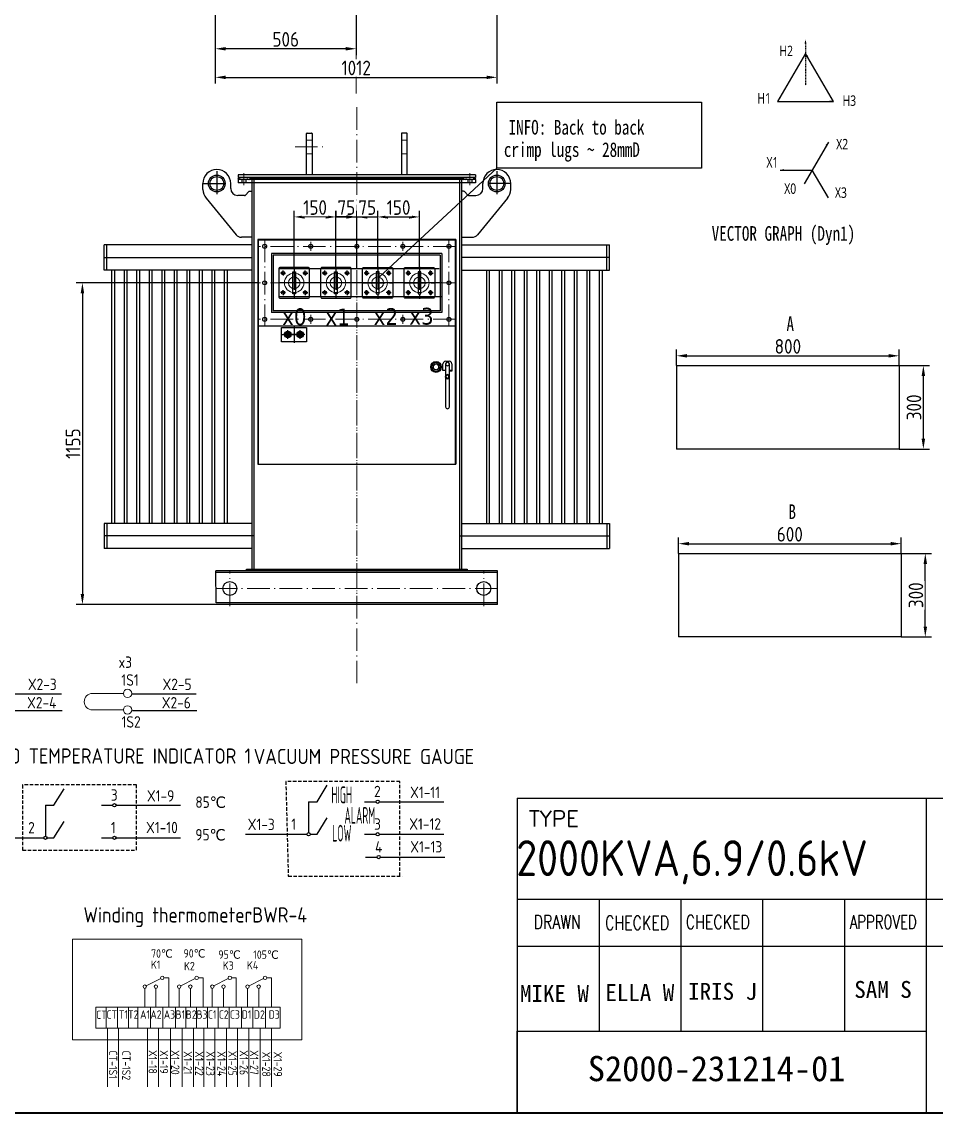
# Model space of a CAD drawing. Header units: millimetres. Extents: x 834 to 15818, y 1166 to 7882.
# Drawn here: x 4933 to 8219, y 1411 to 5334 of the extents above; entities that cross this region are included whole.
import ezdxf

# ---------------------------------------------------------------- set-up
doc = ezdxf.new("R2010")
doc.units = ezdxf.units.MM
doc.header["$LTSCALE"] = 13
for name, pattern in [('4 点画线', [9, 6.25, -1.25, 0.25, -1.25]), ('ACAD_ISO03W100', [1.18, 0.47, -0.71]), ('AM_ISO08W050x2', [9, 6, -0.75, 1.5, -0.75]), ('CENTER', [50.8, 31.75, -6.35, 6.35, -6.35]), ('CENTERX2', [101.6, 63.5, -12.7, 12.7, -12.7]), ('HIDDEN', [9.525, 6.35, -3.175])]:
    doc.linetypes.add(name, pattern=pattern)
doc.layers.get('0').update_dxf_attribs({"color": 1, "linetype": 'CENTER'})
for name, color, linetype in [('1', 4, 'Continuous'), ('2', 3, 'Continuous'), ('3中心线层', 1, 'CENTER'), ('4', 2, 'HIDDEN'), ('粗实线', 4, 'Continuous')]:
    doc.layers.add(name, color=color, linetype=linetype)
for name, color, linetype, lineweight in [('2-0.13', 3, 'Continuous', 13), ('2细实线', 3, 'Continuous', 20), ('AM_7', 1, 'CENTERX2', 25), ('标注、文本', 3, 'Continuous', 25), ('铁心', 3, 'Continuous', 0)]:
    doc.layers.add(name, color=color, linetype=linetype, lineweight=lineweight)
doc.styles.add('11', font='')
doc.styles.add('FangSong_GB2312_txtstyle_21468.89_0_021468.8897', font='', dxfattribs={"height": 21468.889743})
doc.styles.add('ROMANS', font='romans.shx', dxfattribs={"bigfont": 'whgtxt.shx'})
doc.styles.get("Standard").update_dxf_attribs({"font": 'gbenor.shx', "bigfont": 'gbcbig.shx'})
doc.styles.add('Tahoma_txtstyle_30.40_0_0', font='tahoma.ttf')
doc.styles.add('宋体', font='', dxfattribs={"width": 0.6})
doc.styles.get('11').set_extended_font_data('FangSong_GB2312')
doc.styles.get('FangSong_GB2312_txtstyle_21468.89_0_021468.8897').set_extended_font_data('FangSong_GB2312')
doc.styles.get('宋体').set_extended_font_data('Microsoft YaHei')
doc.dimstyles.new('丁晓菲', dxfattribs={"dimscale": 15, "dimtxt": 3.5, "dimasz": 2.5, "dimexe": 1.5, "dimexo": 0, "dimgap": 0.5, "dimtad": 1, "dimtoh": 1, "dimtxsty": 'Standard', "dimcen": 2.5, "dimclrd": 3, "dimclre": 3, "dimclrt": 2, "dimadec": 0, "dimazin": 0, "dimtfac": 1, "dimtmove": 0, "dimatfit": 2, "dimfxl": 1.5, "dimarcsym": 0})

# ---------------------------------------------------------------- blocks, each defined once
blk = doc.blocks.new('1256522263')
at = {"layer": '1', "ltscale": 4}
for p, q in [((91628.1, -185969.1), (91628.1, -185879.1)), ((92160.1, -185879.1), (91628.1, -185879.1)), ((91638.1, -185969.1), (91638.1, -185879.1)), ((92160.1, -185969.1), (91628.1, -185969.1)), ((92160.1, -186879.1), (91628.1, -186879.1)), ((91628.1, -186879.1), (91628.1, -186969.1)), ((91638.1, -186879.1), (91638.1, -186969.1)), ((92160.1, -186969.1), (91628.1, -186969.1))]:
    blk.add_line(p, q, dxfattribs=at)
at = {"layer": '1'}
for p, q in [((91655.1, -185969.1), (91655.1, -186879.1)), ((91665.1, -185969.1), (91665.1, -186879.1)), ((91700.1, -185969.1), (91700.1, -186879.1)), ((91710.1, -185969.1), (91710.1, -186879.1)), ((91745.1, -185969.1), (91745.1, -186879.1)), ((91755.1, -185969.1), (91755.1, -186879.1)), ((91790.1, -185969.1), (91790.1, -186879.1)), ((91800.1, -185969.1), (91800.1, -186879.1)), ((91835.1, -185969.1), (91835.1, -186879.1)), ((91845.1, -185969.1), (91845.1, -186879.1)), ((91880.1, -185969.1), (91880.1, -186879.1)), ((91890.1, -185969.1), (91890.1, -186879.1)), ((91925.1, -185969.1), (91925.1, -186879.1)), ((91935.1, -185969.1), (91935.1, -186879.1)), ((91970.1, -185969.1), (91970.1, -186879.1)), ((91980.1, -185969.1), (91980.1, -186879.1)), ((92015.1, -185969.1), (92015.1, -186879.1)), ((92025.1, -185969.1), (92025.1, -186879.1)), ((92060.1, -185969.1), (92060.1, -186879.1)), ((92070.1, -185969.1), (92070.1, -186879.1))]:
    blk.add_line(p, q, dxfattribs=at)
at = {"layer": '3中心线层', "ltscale": 40}
for p, q in [((91628.1, -185924.1), (92160.1, -185924.1)), ((92166.1, -186924.1), (91628.1, -186924.1))]:
    blk.add_line(p, q, dxfattribs=at)
blk = doc.blocks.new('A$C4C322069')
at = {"layer": '1', "color": 1, "linetype": 'CENTERX2', "lineweight": -3, "ltscale": 0.1}
for p, q in [((56.8, 114.3), (56.8, 0)), ((113.5, 57.2), (0, 57.2))]:
    blk.add_line(p, q, dxfattribs=at)
at = {"layer": '2细实线', "ltscale": 2}
for radius in [35, 21]:
    blk.add_circle((56.8, 57.2), radius, dxfattribs=at)
at = {"layer": 'AM_7', "linetype": 'AM_ISO08W050x2', "ltscale": 5}
for p, q in [((16.8, 92.2), (7.8, 92.2)), ((16.8, 92.2), (16.8, 101.2)), ((16.8, 92.2), (25.8, 92.2)), ((16.8, 92.2), (16.8, 83.2)), ((96.8, 92.2), (87.8, 92.2)), ((96.8, 92.2), (96.8, 101.2)), ((96.8, 92.2), (96.8, 83.2)), ((96.8, 92.2), (105.8, 92.2)), ((16.8, 22.2), (7.8, 22.2)), ((18.8, 22.2), (9.8, 22.2)), ((16.8, 22.2), (16.8, 31.2)), ((16.8, 22.2), (25.8, 22.2)), ((16.8, 22.2), (16.8, 13.2)), ((96.8, 22.2), (87.8, 22.2)), ((96.8, 22.2), (96.8, 31.2)), ((96.8, 22.2), (105.8, 22.2)), ((96.8, 22.2), (96.8, 13.2))]:
    blk.add_line(p, q, dxfattribs=at)
at = {"layer": '标注、文本'}
blk.add_lwpolyline([(51.8, 97.2), (61.8, 97.2), (61.8, 17.2), (51.8, 17.2)], close=True, dxfattribs=at)
at = {"layer": '粗实线', "ltscale": 5}
blk.add_lwpolyline([(6.8, 2.2), (106.8, 2.2, 0.414214), (111.8, 7.2), (111.8, 107.2, 0.414214), (106.8, 112.2), (6.8, 112.2, 0.414214), (1.8, 107.2), (1.8, 7.2, 0.414214)], format="xyb", close=True, dxfattribs=at)
for centre in [(16.8, 92.2), (96.8, 92.2), (16.8, 22.2), (96.8, 22.2)]:
    blk.add_circle(centre, 6, dxfattribs=at)
blk = doc.blocks.new('A$C3970166B')
at = {"layer": '标注、文本', "color": 4, "lineweight": 30}
for points in [[(20.3, 13.5), (18.6, 16.9), (16.1, 19.5), (12.7, 20.3), (9.3, 19.5), (6.8, 16.9), (5.1, 13.5), (6.8, 9.3), (9.3, 6.8), (12.7, 5.9), (16.1, 6.8), (18.6, 9.3)], [(19.5, 16.9), (12.7, 20.3), (5.9, 16.9), (5.9, 9.3), (12.7, 5.9), (19.5, 9.3)]]:
    blk.add_lwpolyline(points, close=True, dxfattribs=at)
for major_axis, ratio in [((0, 13.1), 0.967742), ((-11, 0), 0.961538)]:
    blk.add_ellipse((12.7, 13.1), major_axis=major_axis, ratio=ratio, start_param=0, end_param=6.283185, dxfattribs=at)
blk = doc.blocks.new('A$C33D96195')
at = {"layer": '标注、文本', "color": 4, "lineweight": 30}
for points in [[(30.5, 150.8), (27.9, 155.9), (24.1, 159.7), (19, 161), (14, 159.7), (10.2, 155.9), (7.6, 150.8), (10.2, 144.5), (14, 140.7), (19, 139.4), (24.1, 140.7), (27.9, 144.5)], [(29.2, 155.9), (19, 161), (8.9, 155.9), (8.9, 144.5), (19, 139.4), (29.2, 144.5)], [(67.3, 115.6), (66, 120.7), (59.7, 123.2), (54.6, 120.7), (52.1, 115.6), (54.6, 109.2), (59.7, 108), (66, 109.2)], [(66, 115.6), (63.5, 119.4), (59.7, 120.7), (55.9, 119.4), (54.6, 115.6), (55.9, 111.8), (59.7, 109.2), (63.5, 111.8)]]:
    blk.add_lwpolyline(points, close=True, dxfattribs=at)
for points in [[(54.6, 171.4), (49.5, 170.2), (45.7, 166.4), (43.2, 161.3)], [(53.3, 137.2), (43.2, 137.2), (43.2, 161.3)], [(67.3, 6.4), (67.3, 161.3), (64.8, 165.1), (59.7, 167.6), (55.9, 165.1), (53.3, 161.3), (55.9, 156.2), (59.7, 153.7), (64.8, 156.2), (67.3, 161.3)], [(53.3, 161.3), (53.3, 6.4)], [(54.6, 171.4), (66, 171.4)], [(76.2, 161.3), (74.9, 166.4), (71.1, 170.2), (66, 171.4)], [(76.2, 161.3), (76.2, 137.2), (66, 137.2), (76.2, 137.2), (76.2, 134.6), (66, 134.6)], [(53.3, 6.4), (55.9, 2.5), (59.7, 0), (64.8, 2.5), (67.3, 6.4)]]:
    blk.add_lwpolyline(points, dxfattribs=at)
for major_axis, ratio in [((0, 19.7), 0.967742), ((-16.5, 0), 0.961538)]:
    blk.add_ellipse((19, 150.2), major_axis=major_axis, ratio=ratio, start_param=0, end_param=6.283185, dxfattribs=at)
at = {"layer": '标注、文本', "xscale": 1.5, "yscale": 1.5, "zscale": 1.5}
blk.add_blockref('A$C3970166B', (0, 130.5), dxfattribs=at)
blk = doc.blocks.new('*D801')
at = {"layer": 'Defpoints', "color": 0, "transparency": 16777216}
for p in [(5628.6, 5359.7), (6134.6, 5359.7), (5628.6, 5237.4)]:
    blk.add_point(p, dxfattribs=at)
at = {"layer": '标注、文本', "color": 3, "lineweight": -2, "transparency": 16777216}
for p, q in [((5628.6, 5359.7), (5628.6, 5214.9)), ((6134.6, 5359.7), (6134.6, 5214.9)), ((6097.1, 5237.4), (5666.1, 5237.4))]:
    blk.add_line(p, q, dxfattribs=at)
at = {"layer": '标注、文本', "color": 3, "transparency": 16777216}
for points in [[(5666.1, 5243.6), (5666.1, 5231.1), (5628.6, 5237.4)], [(6097.1, 5243.6), (6097.1, 5231.1), (6134.6, 5237.4)]]:
    blk.add_solid(points, dxfattribs=at)
at = {"layer": '标注、文本', "color": 2, "transparency": 16777216, "insert": (5881.6, 5271.1), "char_height": 52.5, "attachment_point": 5, "bg_fill": 3, "box_fill_scale": 1.1, "bg_fill_color": 256, "bg_fill_true_color": 13158600, "bg_fill_transparency": 0}
blk.add_mtext('506', dxfattribs=at)
blk = doc.blocks.new('*D802')
at = {"layer": 'Defpoints', "color": 0, "transparency": 16777216}
for p in [(5628.6, 5359.7), (6640.6, 5359.7), (6640.6, 5134.7)]:
    blk.add_point(p, dxfattribs=at)
at = {"layer": '标注、文本', "color": 3, "lineweight": -2, "transparency": 16777216}
for p, q in [((5628.6, 5359.7), (5628.6, 5112.2)), ((6640.6, 5359.7), (6640.6, 5112.2)), ((5666.1, 5134.7), (6603.1, 5134.7))]:
    blk.add_line(p, q, dxfattribs=at)
at = {"layer": '标注、文本', "color": 3, "transparency": 16777216}
for points in [[(5666.1, 5140.9), (5666.1, 5128.4), (5628.6, 5134.7)], [(6603.1, 5140.9), (6603.1, 5128.4), (6640.6, 5134.7)]]:
    blk.add_solid(points, dxfattribs=at)
at = {"layer": '标注、文本', "color": 2, "transparency": 16777216, "insert": (6134.6, 5168.4), "char_height": 52.5, "attachment_point": 5, "bg_fill": 3, "box_fill_scale": 1.1, "bg_fill_color": 256, "bg_fill_true_color": 13158600, "bg_fill_transparency": 0}
blk.add_mtext('1012', dxfattribs=at)
blk = doc.blocks.new('*D819')
at = {"layer": 'Defpoints', "color": 0, "transparency": 16777216}
for p in [(5783, 4396.6), (5151.1, 3241.5), (5783, 3241.5)]:
    blk.add_point(p, dxfattribs=at)
at = {"layer": '标注、文本', "color": 3, "lineweight": -2, "transparency": 16777216}
for p, q in [((5783, 4396.6), (5128.6, 4396.6)), ((5151.1, 4359.1), (5151.1, 3279)), ((5783, 3241.5), (5128.6, 3241.5))]:
    blk.add_line(p, q, dxfattribs=at)
at = {"layer": '标注、文本', "color": 3, "transparency": 16777216}
for points in [[(5144.9, 4359.1), (5157.4, 4359.1), (5151.1, 4396.6)], [(5144.9, 3279), (5157.4, 3279), (5151.1, 3241.5)]]:
    blk.add_solid(points, dxfattribs=at)
at = {"layer": '标注、文本', "color": 2, "transparency": 16777216, "insert": (5117.4, 3819), "char_height": 52.5, "attachment_point": 5, "rotation": 90, "bg_fill": 3, "box_fill_scale": 1.1, "bg_fill_color": 256, "bg_fill_true_color": 13158600, "bg_fill_transparency": 0}
blk.add_mtext('1155', dxfattribs=at)
blk = doc.blocks.new('*D820')
at = {"layer": 'Defpoints', "color": 0, "transparency": 16777216}
for p in [(6062, 4453.7), (6137, 4453.7)]:
    blk.add_point(p, dxfattribs=at)
at = {"layer": '标注、文本', "color": 3, "lineweight": -2, "transparency": 16777216}
for p, q in [((6024.5, 4633.3), (5987, 4633.3)), ((6062, 4453.7), (6062, 4655.8)), ((6062, 4633.3), (6137, 4633.3)), ((6137, 4453.7), (6137, 4655.8)), ((6174.5, 4633.3), (6212, 4633.3))]:
    blk.add_line(p, q, dxfattribs=at)
at = {"layer": '标注、文本', "color": 3, "transparency": 16777216}
for points in [[(6024.5, 4639.6), (6024.5, 4627.1), (6062, 4633.3)], [(6174.5, 4639.6), (6174.5, 4627.1), (6137, 4633.3)]]:
    blk.add_solid(points, dxfattribs=at)
at = {"layer": '标注、文本', "color": 2, "transparency": 16777216, "insert": (6099.5, 4667.1), "char_height": 52.5, "attachment_point": 5, "bg_fill": 3, "box_fill_scale": 1.1, "bg_fill_color": 256, "bg_fill_true_color": 13158600, "bg_fill_transparency": 0}
blk.add_mtext('75', dxfattribs=at)
at = {"layer": 'Defpoints', "color": 0, "transparency": 16777216}
blk.add_point((6137, 4633.3), dxfattribs=at)
blk = doc.blocks.new('*D821')
at = {"layer": 'Defpoints', "color": 0, "transparency": 16777216}
for p in [(5912, 4633.3), (5912, 4451.6), (6062, 4451.6)]:
    blk.add_point(p, dxfattribs=at)
at = {"layer": '标注、文本', "color": 3, "lineweight": -2, "transparency": 16777216}
for p, q in [((5912, 4451.6), (5912, 4655.8)), ((6024.5, 4633.3), (5949.5, 4633.3)), ((6062, 4451.6), (6062, 4655.8))]:
    blk.add_line(p, q, dxfattribs=at)
at = {"layer": '标注、文本', "color": 3, "transparency": 16777216}
for points in [[(5949.5, 4639.6), (5949.5, 4627.1), (5912, 4633.3)], [(6024.5, 4639.6), (6024.5, 4627.1), (6062, 4633.3)]]:
    blk.add_solid(points, dxfattribs=at)
at = {"layer": '标注、文本', "color": 2, "transparency": 16777216, "insert": (5987, 4667.1), "char_height": 52.5, "attachment_point": 5, "bg_fill": 3, "box_fill_scale": 1.1, "bg_fill_color": 256, "bg_fill_true_color": 13158600, "bg_fill_transparency": 0}
blk.add_mtext('150', dxfattribs=at)
blk = doc.blocks.new('*D822')
at = {"layer": 'Defpoints', "color": 0, "transparency": 16777216}
for p in [(6137, 4446.6), (6212, 4446.6)]:
    blk.add_point(p, dxfattribs=at)
at = {"layer": '标注、文本', "color": 3, "lineweight": -2, "transparency": 16777216}
for p, q in [((6099.5, 4633.3), (6062, 4633.3)), ((6137, 4446.6), (6137, 4655.8)), ((6137, 4633.3), (6212, 4633.3)), ((6212, 4446.6), (6212, 4655.8)), ((6249.5, 4633.3), (6287, 4633.3))]:
    blk.add_line(p, q, dxfattribs=at)
at = {"layer": '标注、文本', "color": 3, "transparency": 16777216}
for points in [[(6099.5, 4639.6), (6099.5, 4627.1), (6137, 4633.3)], [(6249.5, 4639.6), (6249.5, 4627.1), (6212, 4633.3)]]:
    blk.add_solid(points, dxfattribs=at)
at = {"layer": '标注、文本', "color": 2, "transparency": 16777216, "insert": (6174.5, 4667.1), "char_height": 52.5, "attachment_point": 5, "bg_fill": 3, "box_fill_scale": 1.1, "bg_fill_color": 256, "bg_fill_true_color": 13158600, "bg_fill_transparency": 0}
blk.add_mtext('75', dxfattribs=at)
at = {"layer": 'Defpoints', "color": 0, "transparency": 16777216}
blk.add_point((6212, 4633.3), dxfattribs=at)
blk = doc.blocks.new('*D823')
at = {"layer": 'Defpoints', "color": 0, "transparency": 16777216}
for p in [(6362, 4633.3), (6212, 4451.6), (6362, 4451.6)]:
    blk.add_point(p, dxfattribs=at)
at = {"layer": '标注、文本', "color": 3, "lineweight": -2, "transparency": 16777216}
for p, q in [((6212, 4451.6), (6212, 4655.8)), ((6249.5, 4633.3), (6324.5, 4633.3)), ((6362, 4451.6), (6362, 4655.8))]:
    blk.add_line(p, q, dxfattribs=at)
at = {"layer": '标注、文本', "color": 3, "transparency": 16777216}
for points in [[(6249.5, 4639.6), (6249.5, 4627.1), (6212, 4633.3)], [(6324.5, 4639.6), (6324.5, 4627.1), (6362, 4633.3)]]:
    blk.add_solid(points, dxfattribs=at)
at = {"layer": '标注、文本', "color": 2, "transparency": 16777216, "insert": (6287, 4667.1), "char_height": 52.5, "attachment_point": 5, "bg_fill": 3, "box_fill_scale": 1.1, "bg_fill_color": 256, "bg_fill_true_color": 13158600, "bg_fill_transparency": 0}
blk.add_mtext('150', dxfattribs=at)
blk = doc.blocks.new('*D833')
at = {"layer": 'Defpoints', "color": 0, "transparency": 16777216}
for p in [(8085.8, 4099.4), (8172.6, 4099.4), (8085.8, 3799.4)]:
    blk.add_point(p, dxfattribs=at)
at = {"layer": '标注、文本', "color": 3, "lineweight": -2, "transparency": 16777216}
for p, q in [((8085.8, 4099.4), (8195.1, 4099.4)), ((8172.6, 3836.9), (8172.6, 4061.9)), ((8085.8, 3799.4), (8195.1, 3799.4))]:
    blk.add_line(p, q, dxfattribs=at)
at = {"layer": '标注、文本', "color": 3, "transparency": 16777216}
for points in [[(8166.3, 4061.9), (8178.8, 4061.9), (8172.6, 4099.4)], [(8166.3, 3836.9), (8178.8, 3836.9), (8172.6, 3799.4)]]:
    blk.add_solid(points, dxfattribs=at)
at = {"layer": '标注、文本', "color": 2, "transparency": 16777216, "insert": (8138.8, 3949.4), "char_height": 52.5, "attachment_point": 5, "rotation": 90, "bg_fill": 3, "box_fill_scale": 1.1, "bg_fill_color": 256, "bg_fill_true_color": 13158600, "bg_fill_transparency": 0}
blk.add_mtext('300', dxfattribs=at)
blk = doc.blocks.new('*D834')
at = {"layer": 'Defpoints', "color": 0, "transparency": 16777216}
for p in [(8085.8, 4134.5), (7285.8, 4099.4), (8085.8, 4099.4)]:
    blk.add_point(p, dxfattribs=at)
at = {"layer": '标注、文本', "color": 3, "lineweight": -2, "transparency": 16777216}
for p, q in [((7285.8, 4099.4), (7285.8, 4157)), ((7323.3, 4134.5), (8048.3, 4134.5)), ((8085.8, 4099.4), (8085.8, 4157))]:
    blk.add_line(p, q, dxfattribs=at)
at = {"layer": '标注、文本', "color": 3, "transparency": 16777216}
for points in [[(7323.3, 4140.8), (7323.3, 4128.3), (7285.8, 4134.5)], [(8048.3, 4140.8), (8048.3, 4128.3), (8085.8, 4134.5)]]:
    blk.add_solid(points, dxfattribs=at)
at = {"layer": '标注、文本', "color": 2, "transparency": 16777216, "insert": (7685.8, 4168.3), "char_height": 52.5, "attachment_point": 5, "bg_fill": 3, "box_fill_scale": 1.1, "bg_fill_color": 256, "bg_fill_true_color": 13158600, "bg_fill_transparency": 0}
blk.add_mtext('800', dxfattribs=at)
blk = doc.blocks.new('*D835')
at = {"layer": 'Defpoints', "color": 0, "transparency": 16777216}
for p in [(8092.7, 3424.5), (8179.5, 3424.5), (8092.7, 3124.5)]:
    blk.add_point(p, dxfattribs=at)
at = {"layer": '标注、文本', "color": 3, "lineweight": -2, "transparency": 16777216}
for p, q in [((8092.7, 3424.5), (8202, 3424.5)), ((8179.5, 3162), (8179.5, 3387)), ((8092.7, 3124.5), (8202, 3124.5))]:
    blk.add_line(p, q, dxfattribs=at)
at = {"layer": '标注、文本', "color": 3, "transparency": 16777216}
for points in [[(8173.3, 3387), (8185.8, 3387), (8179.5, 3424.5)], [(8173.3, 3162), (8185.8, 3162), (8179.5, 3124.5)]]:
    blk.add_solid(points, dxfattribs=at)
at = {"layer": '标注、文本', "color": 2, "transparency": 16777216, "insert": (8145.8, 3274.5), "char_height": 52.5, "attachment_point": 5, "rotation": 90, "bg_fill": 3, "box_fill_scale": 1.1, "bg_fill_color": 256, "bg_fill_true_color": 13158600, "bg_fill_transparency": 0}
blk.add_mtext('300', dxfattribs=at)
blk = doc.blocks.new('*D836')
at = {"layer": 'Defpoints', "color": 0, "transparency": 16777216}
for p in [(8092.7, 3459.6), (7292.7, 3424.5), (8092.7, 3424.5)]:
    blk.add_point(p, dxfattribs=at)
at = {"layer": '标注、文本', "color": 3, "lineweight": -2, "transparency": 16777216}
for p, q in [((7292.7, 3424.5), (7292.7, 3482.1)), ((7330.2, 3459.6), (8055.2, 3459.6)), ((8092.7, 3424.5), (8092.7, 3482.1))]:
    blk.add_line(p, q, dxfattribs=at)
at = {"layer": '标注、文本', "color": 3, "transparency": 16777216}
for points in [[(7330.2, 3465.9), (7330.2, 3453.4), (7292.7, 3459.6)], [(8055.2, 3465.9), (8055.2, 3453.4), (8092.7, 3459.6)]]:
    blk.add_solid(points, dxfattribs=at)
at = {"layer": '标注、文本', "color": 2, "transparency": 16777216, "insert": (7692.7, 3493.4), "char_height": 52.5, "attachment_point": 5, "bg_fill": 3, "box_fill_scale": 1.1, "bg_fill_color": 256, "bg_fill_true_color": 13158600, "bg_fill_transparency": 0}
blk.add_mtext('600', dxfattribs=at)

msp = doc.modelspace()

# ---------------------------------------------------------------- linework, layer by layer
at = {"layer": '1'}
for p, q in [((5956.463, 4784.566), (5956.463, 4932.566)), ((5958.463, 4934.566), (5974.463, 4934.566)), ((5976.463, 4932.566), (5976.463, 4784.566)), ((6297.463, 4932.566), (6297.463, 4784.566)), ((6315.463, 4934.566), (6299.463, 4934.566)), ((6317.463, 4784.566), (6317.463, 4932.566)), ((5889.091, 4220.692), (5880.495, 4215.729)), ((5880.495, 4215.729), (5880.495, 4205.804)), ((5880.495, 4205.804), (5889.091, 4200.842)), ((5897.686, 4215.729), (5889.091, 4220.692)), ((5889.091, 4200.842), (5897.686, 4205.804)), ((5897.686, 4205.804), (5897.686, 4215.729)), ((5933.591, 4220.692), (5924.995, 4215.729)), ((5924.995, 4215.729), (5924.995, 4205.804)), ((5924.995, 4205.804), (5933.591, 4200.842)), ((5942.186, 4215.729), (5933.591, 4220.692)), ((5933.591, 4200.842), (5942.186, 4205.804)), ((5942.186, 4205.804), (5942.186, 4215.729))]:
    msp.add_line(p, q, dxfattribs=at)
at = {"layer": '1', "color": 1, "linetype": 'CENTERX2', "lineweight": -3, "ltscale": 0.1}
for p, q in [((5633.963, 4797.411), (5633.963, 4709.47)), ((6639.963, 4797.411), (6639.963, 4709.47)), ((5583.963, 4753.441), (5683.963, 4753.441)), ((6689.963, 4753.441), (6589.963, 4753.441)), ((5911.341, 4240.905), (5911.341, 4180.629)), ((5865.018, 4210.767), (5957.663, 4210.767)), ((5950.466, 4210.767), (5872.216, 4210.767)), ((5880.791, 4210.767), (5897.391, 4210.767)), ((5889.091, 4195.267), (5889.091, 4226.267)), ((5889.091, 4219.067), (5889.091, 4202.467)), ((5889.341, 4200.759), (5889.341, 4220.775)), ((5925.291, 4210.767), (5941.891, 4210.767)), ((5933.341, 4200.759), (5933.341, 4220.775)), ((5933.591, 4195.267), (5933.591, 4226.267)), ((5933.591, 4219.067), (5933.591, 4202.467))]:
    msp.add_line(p, q, dxfattribs=at)
at = {"layer": '1', "const_width": 7.914}
msp.add_lwpolyline([(1422.069, 1414.536), (10105.029, 1414.536), (10105.029, 7655.413), (1422.069, 7655.413), (1422.069, 1414.536)], dxfattribs=at)
at = {"layer": '1'}
for centre, radius in [((5889.091, 4210.767), 12), ((5889.091, 4210.767), 8.595), ((5889.091, 4210.767), 6), ((5933.591, 4210.767), 12), ((5933.591, 4210.767), 8.595), ((5933.591, 4210.767), 6)]:
    msp.add_circle(centre, radius, dxfattribs=at)
for centre, start, end in [((5958.463, 4932.566), 90, 180), ((5974.463, 4932.566), 0, 90), ((6299.463, 4932.566), 90, 180), ((6315.463, 4932.566), 0, 90)]:
    msp.add_arc(centre, 2, start, end, dxfattribs=at)
at = {"layer": '2', "color": 3, "ltscale": 0.15}
for p, q in [((4844.454, 2920.756), (5076.11, 2920.756)), ((5328.314, 2920.756), (5559.97, 2920.756)), ((4846.731, 2861.061), (5078.387, 2861.061)), ((5330.591, 2861.061), (5562.247, 2861.061)), ((5994.24, 2532.808), (6030.917, 2591.859)), ((5048.566, 2520.13), (5085.244, 2579.18)), ((5018.25, 2520.13), (5048.566, 2520.13)), ((5018.25, 2520.13), (5018.25, 2408.98)), ((5024.1, 2520.13), (5048.566, 2520.13)), ((5024.1, 2520.13), (5048.566, 2520.13)), ((5219.208, 2520.13), (5260.44, 2520.13)), ((5272.14, 2520.13), (5503.796, 2520.13)), ((5963.923, 2532.808), (5994.24, 2532.808)), ((5963.923, 2532.808), (5963.923, 2421.658)), ((5969.773, 2532.808), (5994.24, 2532.808)), ((5969.773, 2532.808), (5994.24, 2532.808)), ((6164.881, 2532.808), (6206.113, 2532.808)), ((6217.813, 2532.808), (6449.469, 2532.808)), ((5994.24, 2415.808), (6030.917, 2474.859)), ((5048.566, 2403.13), (5085.244, 2462.18)), ((4791.051, 2403.13), (5012.4, 2403.13)), ((5024.1, 2403.13), (5048.566, 2403.13)), ((5024.1, 2403.13), (5048.566, 2403.13)), ((5219.208, 2403.13), (5260.44, 2403.13)), ((5272.14, 2403.13), (5503.796, 2403.13)), ((5736.724, 2415.808), (5958.073, 2415.808)), ((5969.773, 2415.808), (5994.24, 2415.808)), ((5969.773, 2415.808), (5994.24, 2415.808)), ((6164.881, 2415.808), (6206.113, 2415.808)), ((6217.813, 2415.808), (6449.469, 2415.808)), ((6168.531, 2333.732), (6209.764, 2333.732)), ((6221.464, 2333.732), (6453.12, 2333.732))]:
    msp.add_line(p, q, dxfattribs=at)
at = {"layer": '2'}
for p, q in [((6713.247, 2545.13), (10105.029, 2545.13)), ((6713.247, 2545.13), (6713.247, 1414.536)), ((8183.019, 2545.13), (8183.019, 1414.536)), ((6713.247, 2183.34), (10105.029, 2183.34)), ((7007.202, 2183.34), (7007.202, 1709.22)), ((7301.156, 2183.34), (7301.156, 1709.22)), ((7595.111, 2183.34), (7595.111, 1709.22)), ((7889.065, 2183.34), (7889.065, 1709.22)), ((6713.247, 2013.751), (8183.019, 2013.751)), ((8183.019, 2013.751), (10105.029, 2013.751)), ((6713.247, 1709.22), (8183.019, 1709.22)), ((6713.247, 1415.266), (6713.247, 1709.22))]:
    msp.add_line(p, q, dxfattribs=at)
for points in [[(7749.16, 5270.068, 0, 6.935, 0), (7749.16, 5256.199, 6.935, 6.935, 0)], [(7749.16, 5220.888, 0, 6.935, 0), (7756.095, 5208.877, 6.935, 6.935, 0)], [(7649.066, 5047.52, 0, 6.935, 0), (7656.001, 5059.531, 6.935, 6.935, 0)], [(7831.207, 4901.821, 0, 6.935, 0), (7824.272, 4889.81, 6.935, 6.935, 0)], [(7657.839, 4801.727, 0, 6.935, 0), (7671.708, 4801.727, 6.935, 6.935, 0)], [(7831.207, 4701.633, 0, 6.935, 0), (7824.272, 4713.644, 6.935, 6.935, 0)]]:
    msp.add_lwpolyline(points, format="xyseb", dxfattribs=at)
msp.add_lwpolyline([(7749.16, 5220.888), (7649.066, 5047.52), (7849.254, 5047.52)], close=True, dxfattribs=at)
at = {"layer": '2', "linetype": 'ACAD_ISO03W100', "ltscale": 0.2}
msp.add_lwpolyline([(7749.16, 5256.199), (7749.16, 5105.309)], dxfattribs=at)
at = {"layer": '2', "linetype": 'Continuous'}
msp.add_lwpolyline([(7849.254, 5047.52), (7835.385, 5047.52)], dxfattribs=at)
at = {"layer": '2'}
for points in [[(7831.207, 4901.821), (7744.523, 4751.68)], [(7657.839, 4801.727), (7773.418, 4801.727)], [(7831.207, 4701.633), (7773.418, 4801.727)]]:
    msp.add_lwpolyline(points, dxfattribs=at)
at = {"layer": '2', "color": 3, "ltscale": 0.15}
for centre in [(5266.29, 2520.13), (6211.963, 2532.808), (5018.25, 2403.13), (5266.29, 2403.13), (5963.923, 2415.808), (6211.963, 2415.808), (6215.614, 2333.732)]:
    msp.add_circle(centre, 5.85, dxfattribs=at)
at = {"layer": '2'}
for centre in [(5889.091, 4210.767), (5933.591, 4210.767)]:
    msp.add_arc(centre, 5.1, 90, 0, dxfattribs=at)
at = {"layer": '2-0.13'}
for centre in [(5313.266, 2921.818), (5313.266, 2862.505)]:
    msp.add_circle(centre, 14.963, dxfattribs=at)
at = {"layer": '4', "ltscale": 0.15}
for p, q in [((5345.85, 2593.101), (4936.35, 2593.101)), ((4936.35, 2593.101), (4936.35, 2359.101)), ((5345.85, 2359.101), (5345.85, 2593.101)), ((6291.523, 2605.779), (5882.023, 2605.779)), ((5882.023, 2605.779), (5890.749, 2265.693)), ((6291.523, 2265.693), (6291.523, 2605.779)), ((4936.35, 2359.101), (5345.85, 2359.101)), ((5890.749, 2265.693), (6291.523, 2265.693)), ((5890.749, 2265.693), (6300.249, 2265.693))]:
    msp.add_line(p, q, dxfattribs=at)
at = {"layer": '标注、文本', "color": 1, "linetype": '4 点画线', "lineweight": 18}
for p, q in [((6134.568, 7145.722), (6134.568, 5076.732)), ((6136.963, 5027.583), (6136.963, 2958.593)), ((5730.963, 4790.479), (5730.963, 4746.897)), ((6542.963, 4790.479), (6542.963, 4746.897)), ((5805.963, 4552.569), (5805.963, 4240.569)), ((6467.963, 4552.569), (6467.963, 4240.569)), ((6492.963, 4527.569), (5780.963, 4527.569)), ((5971.463, 4543.569), (5971.463, 4511.569)), ((6136.963, 4550.569), (6136.963, 3243.566)), ((6136.963, 4543.569), (6136.963, 4511.569)), ((6302.463, 4543.569), (6302.463, 4511.569)), ((6492.963, 4396.569), (5780.963, 4396.569)), ((5971.463, 4249.569), (5971.463, 4281.569)), ((6302.463, 4249.569), (6302.463, 4281.569)), ((6492.963, 4265.569), (5780.963, 4265.569)), ((5680.963, 3235.566), (5680.963, 3361.566)), ((6592.963, 3235.566), (6592.963, 3361.566)), ((6642.963, 3298.566), (5630.963, 3298.566))]:
    msp.add_line(p, q, dxfattribs=at)
at = {"layer": '标注、文本', "color": 1, "linetype": '4 点画线', "lineweight": 20}
for p, q in [((5956.463, 4909.566), (5976.463, 4909.566)), ((6317.463, 4909.566), (6297.463, 4909.566)), ((5914.943, 4884.566), (6014.943, 4884.566)), ((5956.463, 4859.566), (5976.463, 4859.566)), ((6317.463, 4859.566), (6297.463, 4859.566))]:
    msp.add_line(p, q, dxfattribs=at)
at = {"layer": '标注、文本'}
for p, q in [((5633.963, 4803.432), (5633.963, 4803.432)), ((6639.963, 4803.432), (6639.963, 4803.432)), ((6562.963, 4784.566), (5710.963, 4784.566)), ((5710.963, 4784.566), (5710.963, 4774.566)), ((6562.963, 4774.566), (5710.963, 4774.566)), ((6562.963, 4767.566), (5710.963, 4767.566)), ((5710.963, 4767.566), (5710.963, 4755.566)), ((6562.963, 4755.566), (5710.963, 4755.566)), ((5723.963, 4767.566), (5723.963, 4755.566)), ((5737.963, 4767.566), (5737.963, 4755.566)), ((5750.963, 4773.566), (6522.963, 4773.566)), ((5750.963, 4773.566), (6522.963, 4773.566)), ((6516.963, 4767.566), (5750.963, 4767.566)), ((5760.963, 3367.566), (5760.963, 4773.566)), ((5766.963, 4773.566), (5766.963, 3367.566)), ((6506.963, 3367.566), (6506.963, 4773.566)), ((6512.963, 4773.566), (6512.963, 3367.566)), ((6535.963, 4767.566), (6535.963, 4755.566)), ((6549.963, 4767.566), (6549.963, 4755.566)), ((6562.963, 4784.566), (6562.963, 4774.566)), ((6562.963, 4767.566), (6562.963, 4755.566)), ((6492.963, 4552.569), (5780.963, 4552.569)), ((5780.963, 4552.569), (5780.963, 4240.569)), ((5780.963, 4552.569), (5780.963, 3745.566)), ((5780.963, 4552.569), (6492.963, 4552.569)), ((6492.963, 4552.569), (6492.963, 4240.569)), ((6492.963, 4552.569), (6492.963, 3745.566)), ((5782.963, 4550.569), (5782.963, 3745.566)), ((5782.963, 4550.569), (6490.963, 4550.569)), ((6490.963, 4550.569), (6490.963, 3745.566)), ((6442.963, 4502.569), (5830.963, 4502.569)), ((5830.963, 4502.569), (5830.963, 4290.569)), ((5836.963, 4496.569), (5836.963, 4296.569)), ((6436.963, 4496.569), (5836.963, 4496.569)), ((6436.963, 4496.569), (6436.963, 4296.569)), ((6442.963, 4502.569), (6442.963, 4290.569)), ((6432.965, 4446.569), (5857.72, 4446.569)), ((6442.965, 4396.569), (5857.72, 4396.569)), ((6442.965, 4346.569), (5857.72, 4346.569)), ((6442.963, 4290.569), (5830.963, 4290.569)), ((6436.963, 4296.569), (5836.963, 4296.569)), ((6492.963, 4240.569), (5780.963, 4240.569)), ((5780.963, 3745.566), (6492.963, 3745.566)), ((6642.963, 3361.566), (5630.963, 3361.566)), ((5631.665, 3247.525), (5630.963, 3361.566)), ((6642.963, 3355.566), (5630.963, 3355.566)), ((5740.963, 3367.566), (6532.963, 3367.566)), ((5740.963, 3361.566), (5740.963, 3367.566)), ((6532.963, 3367.566), (6532.963, 3361.566)), ((6642.963, 3241.525), (6642.963, 3361.566)), ((6642.963, 3247.525), (5631.665, 3247.525)), ((6642.963, 3241.525), (5631.665, 3241.525))]:
    msp.add_line(p, q, dxfattribs=at)
at = {"layer": '标注、文本', "color": 4, "lineweight": 30}
for p, q in [((5583.963, 4732.435), (5583.963, 4753.432)), ((5683.963, 4735.449), (5683.963, 4753.432)), ((6589.963, 4735.449), (6589.963, 4753.432)), ((6689.963, 4732.435), (6689.963, 4753.432)), ((5733.933, 4710.449), (5708.963, 4710.449)), ((5737.489, 4711.934), (5749.495, 4724.081)), ((5753.051, 4725.566), (5760.963, 4725.566)), ((6520.875, 4725.566), (6512.963, 4725.566)), ((6536.438, 4711.934), (6524.431, 4724.081)), ((6539.993, 4710.449), (6564.963, 4710.449)), ((5595.385, 4700.627), (5703.463, 4569.545)), ((6678.541, 4700.627), (6570.463, 4569.545)), ((5760.79, 4560.449), (5722.752, 4560.449)), ((6513.136, 4560.449), (6551.174, 4560.449))]:
    msp.add_line(p, q, dxfattribs=at)
at = {"layer": '标注、文本', "color": 0, "ltscale": 72.614187}
for p, q in [((7285.79, 4099.384), (8085.79, 4099.384)), ((7285.79, 4099.384), (7285.79, 3799.384)), ((8085.79, 4099.384), (8085.79, 3799.384)), ((8085.79, 3799.384), (7285.79, 3799.384)), ((7292.745, 3424.486), (8092.745, 3424.486)), ((7292.745, 3424.486), (7292.745, 3124.486)), ((8092.745, 3424.486), (8092.745, 3124.486)), ((8092.745, 3124.486), (7292.745, 3124.486))]:
    msp.add_line(p, q, dxfattribs=at)
msp.add_lwpolyline([(6640.001, 5045.55), (7375.512, 5045.55), (7375.512, 4808.403), (6640.001, 4808.403)], close=True, dxfattribs=at)
at = {"layer": '标注、文本', "color": 4, "lineweight": 30}
msp.add_lwpolyline([(5866.841, 4236.267), (5955.841, 4236.267), (5955.841, 4185.267), (5866.841, 4185.267)], close=True, dxfattribs=at)
for centre, radius in [((5633.963, 4753.441), 30), ((5633.963, 4753.191), 25), ((6639.963, 4753.441), 30), ((6639.963, 4753.191), 25), ((5889.341, 4210.767), 7), ((5933.341, 4210.767), 7)]:
    msp.add_circle(centre, radius, dxfattribs=at)
at = {"layer": '标注、文本'}
for centre, radius in [((5713.963, 4770.566), 3), ((6559.963, 4770.566), 3), ((5805.963, 4527.569), 7), ((5971.463, 4527.569), 7), ((6136.963, 4527.569), 7), ((6302.463, 4527.569), 7), ((6467.963, 4527.569), 7), ((5805.963, 4396.569), 7), ((6467.963, 4396.569), 7), ((5805.963, 4265.569), 7), ((5971.463, 4265.569), 7), ((6136.963, 4265.569), 7), ((6302.463, 4265.569), 7), ((6467.963, 4265.569), 7), ((5680.963, 3298.566), 25), ((6592.963, 3298.566), 25)]:
    msp.add_circle(centre, radius, dxfattribs=at)
at = {"layer": '标注、文本', "color": 4, "lineweight": 30}
for centre, radius, start, end in [((5633.963, 4753.432), 50, 90, 180), ((5633.963, 4753.432), 50, 0, 90), ((6639.963, 4753.432), 50, 90, 180), ((6639.963, 4753.432), 50, 0, 90), ((5633.963, 4732.435), 50, 180, 219.505856), ((5708.963, 4735.449), 25, 180, 270), ((5733.933, 4715.449), 5, 270, 315.331906), ((5753.051, 4720.566), 5, 90, 135.331906), ((6520.875, 4720.566), 5, 44.668094, 90), ((6539.993, 4715.449), 5, 224.668094, 270), ((6564.963, 4735.449), 25, 270, 0), ((6639.963, 4732.435), 50, 320.494144, 0), ((5722.752, 4585.449), 25, 219.505856, 270), ((6551.174, 4585.449), 25, 270, 320.494144)]:
    msp.add_arc(centre, radius, start, end, dxfattribs=at)
at = {"layer": '标注、文本'}
for centre, radius, start, end in [((5746.843, 4771.066), 3.5, 90, 270), ((5751.843, 4771.066), 3.5, 270, 90), ((6522.083, 4771.066), 3.5, 90, 270), ((6527.083, 4771.066), 3.5, 270, 90), ((5889.341, 4210.767), 6, 90, 0), ((5933.341, 4210.767), 6, 90, 0)]:
    msp.add_arc(centre, radius, start, end, dxfattribs=at)
at = {"layer": '铁心'}
for p, q in [((5187.144, 2921.818), (5298.303, 2921.818)), ((5187.144, 2862.505), (5298.303, 2862.505)), ((5939.488, 2039.193), (5115.26, 2039.193)), ((5115.26, 2039.193), (5115.26, 1677.674)), ((5939.488, 1677.674), (5939.488, 2039.193)), ((5380.472, 1871.332), (5432.447, 1897.745)), ((5444.212, 1900.246), (5461.039, 1900.246)), ((5461.039, 1900.246), (5461.039, 1794.374)), ((5504.156, 1871.332), (5556.131, 1897.745)), ((5567.896, 1900.246), (5584.723, 1900.246)), ((5584.723, 1900.246), (5584.723, 1794.374)), ((5623.281, 1871.332), (5675.257, 1897.745)), ((5687.021, 1900.246), (5703.848, 1900.246)), ((5703.848, 1900.246), (5703.848, 1794.374)), ((5749.706, 1871.332), (5801.682, 1897.745)), ((5813.446, 1900.246), (5830.273, 1900.246)), ((5830.273, 1900.246), (5830.273, 1794.374)), ((5374.991, 1794.374), (5374.991, 1862.399)), ((5374.991, 1862.399), (5374.991, 1794.374)), ((5415.282, 1862.399), (5415.282, 1794.374)), ((5498.675, 1794.374), (5498.675, 1862.399)), ((5498.675, 1862.399), (5498.675, 1794.374)), ((5538.966, 1862.399), (5538.966, 1794.374)), ((5617.8, 1794.374), (5617.8, 1862.399)), ((5617.8, 1862.399), (5617.8, 1794.374)), ((5658.092, 1862.399), (5658.092, 1794.374)), ((5744.225, 1794.374), (5744.225, 1862.399)), ((5744.225, 1862.399), (5744.225, 1794.374)), ((5784.517, 1862.399), (5784.517, 1794.374)), ((5862.056, 1794.374), (5199.217, 1794.374)), ((5199.217, 1794.374), (5199.217, 1719.614)), ((5236.317, 1794.374), (5236.317, 1719.614)), ((5236.317, 1794.374), (5236.317, 1719.614)), ((5277.221, 1794.374), (5277.221, 1719.614)), ((5316.731, 1794.374), (5316.731, 1719.614)), ((5350.703, 1794.374), (5350.703, 1719.614)), ((5395.169, 1794.374), (5395.169, 1719.614)), ((5440.558, 1794.374), (5440.558, 1719.614)), ((5485.169, 1794.374), (5485.169, 1719.614)), ((5522.248, 1794.374), (5522.248, 1719.614)), ((5560.746, 1794.374), (5560.746, 1719.614)), ((5600.329, 1794.374), (5600.329, 1719.614)), ((5638.757, 1794.374), (5638.757, 1719.614)), ((5677.95, 1794.374), (5677.95, 1719.614)), ((5722.37, 1794.374), (5722.37, 1719.614)), ((5763.315, 1794.374), (5763.315, 1719.614)), ((5808.656, 1794.374), (5808.656, 1719.614)), ((5862.056, 1794.374), (5862.056, 1719.614)), ((5862.056, 1719.614), (5199.217, 1719.614)), ((5241.594, 1719.614), (5241.594, 1508.513)), ((5280.301, 1719.614), (5280.301, 1508.446)), ((5384.773, 1719.614), (5384.773, 1508.446)), ((5424.773, 1719.614), (5424.773, 1508.446)), ((5467.114, 1719.614), (5467.114, 1508.446)), ((5509.179, 1719.614), (5509.179, 1508.446)), ((5549.755, 1719.614), (5549.755, 1508.446)), ((5587.502, 1719.614), (5587.502, 1508.446)), ((5627.378, 1719.614), (5627.378, 1508.446)), ((5668.505, 1719.614), (5668.505, 1508.446)), ((5708.538, 1719.614), (5708.538, 1508.446)), ((5749.22, 1719.614), (5749.22, 1508.446)), ((5790.144, 1719.614), (5790.144, 1508.446)), ((5831.051, 1719.614), (5831.051, 1508.446)), ((5115.26, 1677.674), (5939.488, 1677.674))]:
    msp.add_line(p, q, dxfattribs=at)
msp.add_lwpolyline([(8112.288, 2545.13), (10105.029, 2545.13), (10105.029, 2428.254)], dxfattribs=at)
for centre in [(5438.063, 1900.246), (5561.747, 1900.246), (5680.873, 1900.246), (5807.298, 1900.246), (5374.991, 1868.547), (5415.282, 1868.547), (5498.675, 1868.547), (5538.966, 1868.547), (5617.8, 1868.547), (5658.092, 1868.547), (5744.225, 1868.547), (5784.517, 1868.547)]:
    msp.add_circle(centre, 6.148, dxfattribs=at)
msp.add_arc((5187.144, 2892.161), 29.657, 90, 270, dxfattribs=at)

# ---------------------------------------------------------------- block references
at = {"layer": '标注、文本', "color": 0}
msp.add_blockref('1256522263', (-86399.159, 190411.672), dxfattribs=at)
at = {"layer": '标注、文本', "color": 0, "xscale": -1}
msp.add_blockref('1256522263', (98673.085, 190411.672), dxfattribs=at)
at = {"layer": '标注、文本'}
for name, p in [('A$C4C322069', (5855.192, 4339.399)), ('A$C4C322069', (6005.192, 4339.399)), ('A$C33D96195', (6402.534, 3944.367))]:
    msp.add_blockref(name, p, dxfattribs=at)
at = {"layer": '标注、文本', "xscale": -1}
for p in [(6268.734, 4339.399), (6418.734, 4339.399)]:
    msp.add_blockref('A$C4C322069', p, dxfattribs=at)

# ---------------------------------------------------------------- texts
at = {"color": 4}
msp.add_text('2000KVA,6.9/0.6kV ', height=128.88769, dxfattribs=at).set_placement((6709.803, 2265.76))
at = {"layer": '2'}
for s, height, style, width, p in [('H2', 37.5, '宋体', 0.76, (7655.557, 5210.869)), ('H1', 37.5, '宋体', 0.76, (7576.289, 5040.727)), ('H3', 37.5, '宋体', 0.76, (7882.181, 5032.356)), ('X2', 37.5, '宋体', 0.76, (7859.307, 4875.968)), ('X1', 37.5, '宋体', 0.76, (7608.749, 4810.519)), ('X0', 37.5, '宋体', 0.76, (7672.656, 4716.164)), ('X3', 37.5, '宋体', 0.76, (7854.893, 4701.946)), ('DRAWN', 49.7461, 'ROMANS', 0.75, (6772.164, 2075.896)), ('CHECKED', 49.7461, 'ROMANS', 0.75, (7028.826, 2072.743)), ('CHECKED', 49.7461, 'ROMANS', 0.75, (7318.767, 2075.896)), ('APPROVED', 49.7461, 'ROMANS', 0.7, (7908.154, 2075.896))]:
    msp.add_text(s, height=height, dxfattribs=dict(at, style=style, width=width)).set_placement(p)
at = {"layer": '2', "color": 3, "ltscale": 0.15}
for s, p in [('x3', (5281.086, 3013.455)), ('X2-3', (4955.152, 2933.983)), ('X2-5', (5439.012, 2933.983)), ('X2-4', (4952.415, 2867.827)), ('X2-6', (5436.275, 2867.827)), ('X1-9', (5382.838, 2533.356)), ('85℃', (5556.875, 2510.687)), ('X1-11', (6328.511, 2546.035)), ('X1-3', (5744.957, 2430.841)), ('X1-12', (6325.459, 2432.377)), ('X1-10', (5379.786, 2419.699)), ('95℃', (5556.875, 2393.687)), ('X1-13', (6329.11, 2350.301))]:
    msp.add_text(s, height=40.95, dxfattribs=at).set_placement(p)
at = {"layer": '2', "ltscale": 0.15}
for s, height, p in [('1S1', 40.95, (5290.929, 2949.605)), ('1S2', 40.95, (5291.557, 2799.194)), (' LIQUID TEMPERATURE INDICATOR 1', 54.6, (4714.69, 2669.682)), ('VACUUM PRESSURE GAUGE', 54.6, (5766.455, 2667.949)), ('2', 40.95, (6198.965, 2549.188)), ('3', 40.95, (5253.292, 2536.51)), ('1', 40.95, (5901.763, 2431.676)), ('3', 40.95, (6198.965, 2432.188)), ('2', 40.95, (4956.09, 2418.997)), ('1', 40.95, (5253.292, 2419.51)), ('4', 40.95, (6202.615, 2350.112)), ('Winding thermometerBWR-4', 54.6, (5155.065, 2098.935))]:
    msp.add_text(s, height=height, dxfattribs=at).set_placement(p)
at = {"layer": '2', "ltscale": 0.15, "width": 0.5}
for s, p in [('HIGH', (6045.667, 2527.346)), ('ALARM', (6092.646, 2453.721)), ('LOW', (6048.874, 2389.804))]:
    msp.add_text(s, height=60, dxfattribs=at).set_placement(p)
at = {"layer": '2', "style": 'ROMANS'}
msp.add_text('TYPE', height=56.5297, dxfattribs=at).set_placement((6755.567, 2444.034))
at = {"layer": '2-0.13', "style": '11', "width": 0.76}
for s, p in [('INFO: Back to back ', (6682.105, 4929.003)), (' crimp lugs ~ 28mmD', (6638.239, 4848.916)), ('VECTOR GRAPH (Dyn1)', (7411.879, 4547.745)), ('A', (7680.71, 4223.249)), ('B', (7687.665, 3548.351))]:
    msp.add_text(s, height=52.5, dxfattribs=at).set_placement(p)
at = {"layer": '标注、文本', "color": 4, "ltscale": 72.614187, "true_color": 0x00ffff, "attachment_point": 7, "style": 'FangSong_GB2312_txtstyle_21468.89_0_021468.8897'}
for s, insert, char_height in [('SAM S', (7924.389, 1827.235), 60.6889), ('MIKE W', (6723.162, 1813.741), 60.6889), ('ELLA W', (7029.889, 1816.928), 60.6889), ('IRIS J', (7327.402, 1820.233), 60.6889), ('S2000-231214-01', (6967.064, 1527.525), 90.6889)]:
    msp.add_mtext(s, dxfattribs=dict(at, insert=insert, char_height=char_height))
at = {"layer": '铁心', "style": 'Tahoma_txtstyle_30.40_0_0'}
for s, p in [('x0', (5868.703, 4244.557)), ('x1', (6024.468, 4243.712)), ('x2', (6197.464, 4245.203)), ('x3', (6325.538, 4246.584))]:
    msp.add_text(s, height=60.4188, dxfattribs=at).set_placement(p)
at = {"layer": '铁心'}
for s, p in [('70℃', (5397.97, 1972.656)), ('90℃', (5514.514, 1973.09)), ('K1', (5397.476, 1932.449)), ('95℃', (5639.66, 1968.94)), ('105℃', (5765.01, 1968.551)), ('K2', (5516.189, 1927.25)), ('K3', (5655.584, 1929.18)), ('K4', (5742.408, 1930.145)), ('CT', (5200.462, 1752.564)), ('CT', (5237.417, 1753.442)), ('T1', (5281.968, 1753.442)), ('T2', (5314.933, 1753.442)), ('A1', (5358.261, 1753.442)), ('A2', (5395.246, 1753.442)), ('A3', (5443.489, 1753.442)), ('B1', (5485.587, 1753.442)), ('B2', (5522.31, 1753.442)), ('B3', (5560.988, 1753.442)), ('C1', (5601.772, 1753.442)), ('C2', (5640.964, 1753.442)), ('C3', (5680.69, 1753.442)), ('D1', (5723.466, 1753.442)), ('D2', (5766.977, 1753.442)), ('D3', (5820.377, 1753.442))]:
    msp.add_text(s, height=30, dxfattribs=at).set_placement(p)
for s, p in [('CT-1S1', (5246.256, 1639.16)), ('CT-1S2', (5293.947, 1638.788)), ('X1-18', (5389.136, 1640.669)), ('X1-19', (5429.136, 1640.669)), ('X1-20', (5469.679, 1640.561)), ('X1-21', (5515.068, 1636.665)), ('X1-22', (5555.985, 1636.665)), ('X1-23', (5595.985, 1636.665)), ('X1-24', (5635.985, 1636.665)), ('X1-25', (5675.438, 1637.92)), ('X1-26', (5715.894, 1640.383)), ('X1-27', (5753.2, 1640.383)), ('X1-28', (5796.891, 1634.796)), ('X1-29', (5838.467, 1634.796))]:
    msp.add_text(s, height=30, rotation=270, dxfattribs=at).set_placement(p)

# ---------------------------------------------------------------- next in the draw order: dimensions: what is measured, and where the dimension line sits
at = {"layer": '标注、文本', "color": 0}
dim = msp.add_linear_dim(base=(5628.568, 5237.363), p1=(6134.568, 5359.705), p2=(5628.568, 5359.705), dimstyle='丁晓菲', override={"dimtfill": 1, "dimarcsym": 1}, dxfattribs=at)
dim.commit()
dim.dimension.update_dxf_attribs({"geometry": '*D801', "text_midpoint": (5881.568, 5271.113)})
dim = msp.add_linear_dim(base=(6136.963, 4633.323), p1=(6061.963, 4453.739), p2=(6136.963, 4453.739), dimstyle='丁晓菲', override={"dimtfill": 1, "dimarcsym": 1}, dxfattribs=at)
dim.commit()
dim.dimension.update_dxf_attribs({"geometry": '*D820', "text_midpoint": (6099.463, 4633.323), "dimtype": 160})
dim = msp.add_linear_dim(base=(5151.141, 3241.525), p1=(5782.963, 4396.569), p2=(5782.963, 3241.525), angle=90, text='1155', dimstyle='丁晓菲', override={"dimtfill": 1, "dimarcsym": 1}, dxfattribs=at)
dim.commit()
dim.dimension.update_dxf_attribs({"geometry": '*D819', "text_midpoint": (5117.391, 3819.047)})
for base, p1, p2, picture, middle in [((8172.551, 4099.384), (8085.79, 3799.384), (8085.79, 4099.384), '*D833', (8138.801, 3949.384)), ((8179.506, 3424.486), (8092.745, 3124.486), (8092.745, 3424.486), '*D835', (8145.756, 3274.486))]:
    dim = msp.add_linear_dim(base=base, p1=p1, p2=p2, angle=90, dimstyle='丁晓菲', override={"dimtfill": 1, "dimarcsym": 1}, dxfattribs=at)
    dim.commit()
    dim.dimension.update_dxf_attribs({"geometry": picture, "text_midpoint": middle})

# ---------------------------------------------------------------- next in the draw order: dimensions: what is measured, and where the dimension line sits
for base, p1, p2, picture, middle in [((6640.568, 5134.65), (5628.568, 5359.705), (6640.568, 5359.705), '*D802', (6134.568, 5168.4)), ((5911.963, 4633.323), (6061.963, 4451.569), (5911.963, 4451.569), '*D821', (5986.963, 4667.073)), ((8085.79, 4134.506), (7285.79, 4099.384), (8085.79, 4099.384), '*D834', (7685.79, 4168.256))]:
    dim = msp.add_linear_dim(base=base, p1=p1, p2=p2, dimstyle='丁晓菲', override={"dimtfill": 1, "dimarcsym": 1}, dxfattribs=at)
    dim.commit()
    dim.dimension.update_dxf_attribs({"geometry": picture, "text_midpoint": middle})
dim = msp.add_linear_dim(base=(8092.745, 3459.608), p1=(7292.745, 3424.486), p2=(8092.745, 3424.486), text='600', dimstyle='丁晓菲', override={"dimtfill": 1, "dimarcsym": 1}, dxfattribs=at)
dim.commit()
dim.dimension.update_dxf_attribs({"geometry": '*D836', "text_midpoint": (7692.745, 3493.358)})

# ---------------------------------------------------------------- next in the draw order: dimensions: what is measured, and where the dimension line sits
dim = msp.add_linear_dim(base=(6211.963, 4633.323), p1=(6136.963, 4446.569), p2=(6211.963, 4446.569), dimstyle='丁晓菲', override={"dimtfill": 1, "dimarcsym": 1}, dxfattribs=at)
dim.commit()
dim.dimension.update_dxf_attribs({"geometry": '*D822', "text_midpoint": (6174.463, 4633.323), "dimtype": 160})

# ---------------------------------------------------------------- next in the draw order: dimensions: what is measured, and where the dimension line sits
dim = msp.add_linear_dim(base=(6361.963, 4633.323), p1=(6211.963, 4451.569), p2=(6361.963, 4451.569), dimstyle='丁晓菲', override={"dimtfill": 1, "dimarcsym": 1}, dxfattribs=at)
dim.commit()
dim.dimension.update_dxf_attribs({"geometry": '*D823', "text_midpoint": (6286.963, 4667.073)})

# ---------------------------------------------------------------- next in the draw order: linework, layer by layer
at = {"layer": '标注、文本', "color": 0, "ltscale": 72.614187}
msp.add_line((6216.963, 4416.965), (6640.001, 4808.403), dxfattribs=at)

doc.saveas('drawing.dxf')
